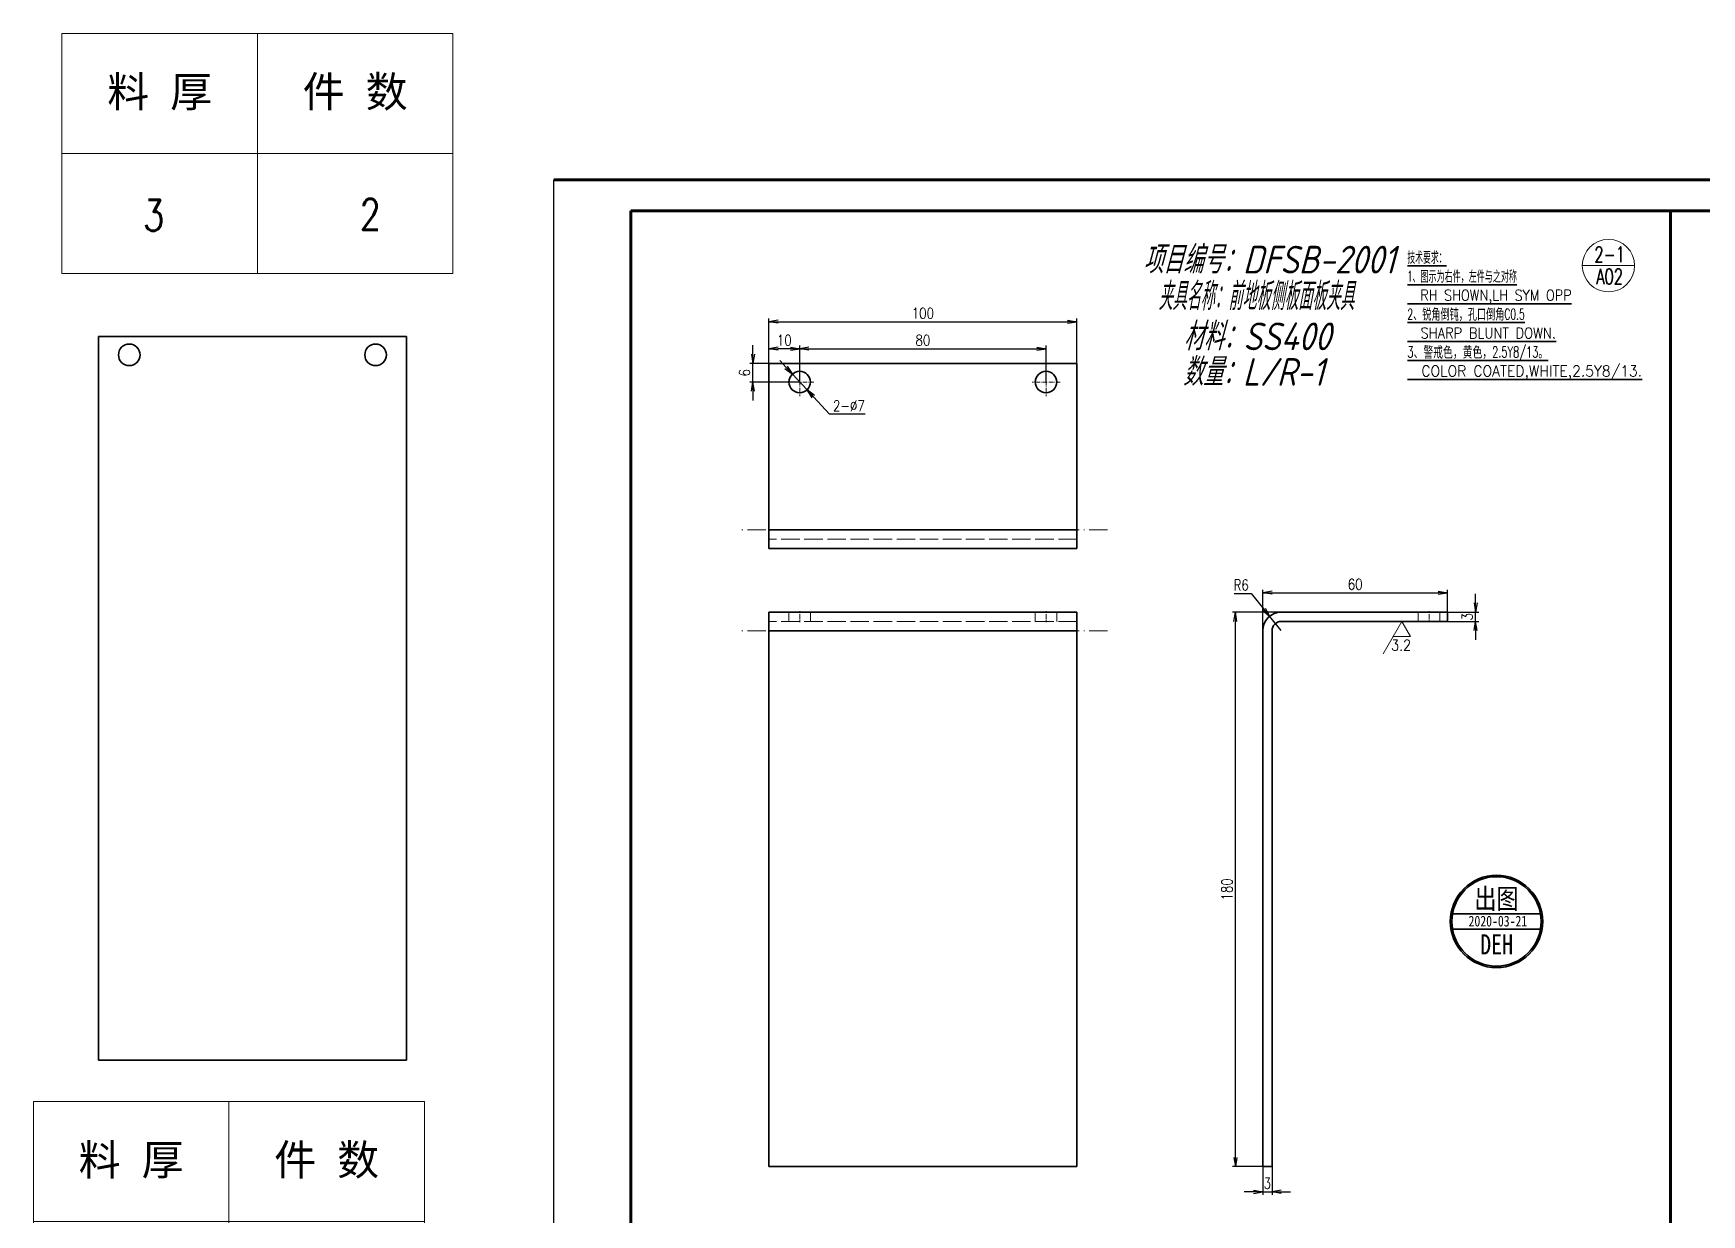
# Model space of a CAD drawing. Header units: millimetres. Extents: x 1333 to 104182, y -62926 to -5704.
# Drawn here: x 46903 to 47445, y -62658 to -62274 of the extents above; entities that cross this region are included whole.
import ezdxf
from ezdxf.enums import TextEntityAlignment as Align

# ---------------------------------------------------------------- set-up
doc = ezdxf.new("R2010")
doc.units = ezdxf.units.MM
doc.header["$LTSCALE"] = 0.5
doc.linetypes.add('DASHDOT', pattern=[18.5, 12, -3, 0.5, -3])
doc.linetypes.add('DASHED', pattern=[15, 12, -3])
for name, color, linetype in [('08', 1, 'Continuous'), ('11', 3, 'Continuous'), ('7标注层', 4, 'Continuous')]:
    doc.layers.add(name, color=color, linetype=linetype)
for name, color, linetype, lineweight in [('TEXT', 1, 'Continuous', 35), ('印章专用-出图', 1, 'Continuous', 80), ('材质&数量层', 1, 'Continuous', 9), ('标注线', 3, 'Continuous', 18)]:
    doc.layers.add(name, color=color, linetype=linetype, lineweight=lineweight)
doc.styles.add('DIM', font='romans.shx', dxfattribs={"width": 0.8, "bigfont": 'bigfont.shx'})
doc.styles.add('GB', font='gbeitc.shx', dxfattribs={"bigfont": 'gbcbig.shx'})
doc.styles.add('KAI', font='simplex.shx', dxfattribs={"width": 0.8, "bigfont": 'extfont.shx'})
doc.styles.get("Standard").update_dxf_attribs({"font": 'simplex.shx'})
doc.styles.add('国标', font='simfang.ttf', dxfattribs={"width": 0.8})
doc.dimstyles.new('KAI-1', dxfattribs={"dimtxt": 3.5, "dimasz": 3, "dimexe": 1, "dimexo": 0, "dimgap": 1, "dimtad": 1, "dimtoh": 1, "dimdsep": 46, "dimtxsty": 'KAI', "dimblk1": 'OPEN', "dimblk2": 'OPEN', "dimsah": 1, "dimcen": 0, "dimclrd": 7, "dimclre": 7, "dimclrt": 140, "dimaunit": 1, "dimazin": 2, "dimtfac": 0.7, "dimtix": 1, "dimtmove": 0, "dimatfit": 3, "dimldrblk": 'OPEN', "dimfxl": 0, "dimtvp": 1, "dimtolj": 2, "dimarcsym": 0})

# ---------------------------------------------------------------- blocks, each defined once
blk = doc.blocks.new('_Open')
at = {"color": 0, "linetype": 'ByBlock', "lineweight": -2}
for p, q in [((-1, 0.17), (0, 0)), ((-1, -0.17), (0, 0)), ((0, 0), (-1, 0))]:
    blk.add_line(p, q, dxfattribs=at)
blk = doc.blocks.new('*D12')
at = {"layer": '7标注层', "color": 7, "lineweight": -2, "transparency": 16777216}
for p, q in [((47371.9, -62458.91), (47371.9, -62455.91)), ((47362.78, -62461.91), (47372.9, -62461.91)), ((47362.78, -62464.91), (47372.9, -62464.91)), ((47371.9, -62464.91), (47371.9, -62461.91)), ((47371.9, -62467.91), (47371.9, -62470.91))]:
    blk.add_line(p, q, dxfattribs=at)
at = {"layer": 'Defpoints', "color": 0, "transparency": 16777216}
for p in [(47362.78, -62461.91), (47362.78, -62464.91), (47371.9, -62461.91)]:
    blk.add_point(p, dxfattribs=at)
at = {"layer": '7标注层', "color": 7, "lineweight": -2, "transparency": 16777216, "xscale": 3, "yscale": 3, "zscale": 3}
for p, rotation in [((47371.9, -62461.91), 270), ((47371.9, -62464.91), 90)]:
    blk.add_blockref('_Open', p, dxfattribs=dict(at, rotation=rotation))
at = {"layer": '7标注层', "color": 140, "transparency": 16777216, "insert": (47369.15, -62463.41), "char_height": 3.5, "attachment_point": 5, "rotation": 90, "style": 'KAI'}
blk.add_mtext('\\A2;3', dxfattribs=at)
blk = doc.blocks.new('*D13')
at = {"layer": '7标注层', "color": 7, "lineweight": -2, "transparency": 16777216}
for p, q in [((47302.78, -62641.91), (47302.78, -62651.09)), ((47305.78, -62641.91), (47305.78, -62651.09)), ((47299.78, -62650.09), (47296.78, -62650.09)), ((47302.78, -62650.09), (47305.78, -62650.09)), ((47308.78, -62650.09), (47311.78, -62650.09))]:
    blk.add_line(p, q, dxfattribs=at)
at = {"layer": 'Defpoints', "color": 0, "transparency": 16777216}
for p in [(47302.78, -62641.91), (47305.78, -62641.91), (47305.78, -62650.09)]:
    blk.add_point(p, dxfattribs=at)
at = {"layer": '7标注层', "color": 7, "lineweight": -2, "transparency": 16777216, "xscale": 3, "yscale": 3, "zscale": 3}
blk.add_blockref('_Open', (47302.78, -62650.09), dxfattribs=at)
at = {"layer": '7标注层', "color": 7, "lineweight": -2, "transparency": 16777216, "xscale": 3, "yscale": 3, "zscale": 3, "rotation": 180}
blk.add_blockref('_Open', (47305.78, -62650.09), dxfattribs=at)
at = {"layer": '7标注层', "color": 140, "transparency": 16777216, "insert": (47304.28, -62647.34), "char_height": 3.5, "attachment_point": 5, "style": 'KAI'}
blk.add_mtext('\\A2;3', dxfattribs=at)
blk = doc.blocks.new('*D14')
at = {"layer": '7标注层', "color": 7, "lineweight": -2, "transparency": 16777216}
for p, q in [((47308.78, -62461.91), (47292.89, -62461.91)), ((47293.89, -62638.91), (47293.89, -62464.91)), ((47302.78, -62641.91), (47292.89, -62641.91))]:
    blk.add_line(p, q, dxfattribs=at)
at = {"layer": 'Defpoints', "color": 0, "transparency": 16777216}
for p in [(47293.89, -62461.91), (47308.78, -62461.91), (47302.78, -62641.91)]:
    blk.add_point(p, dxfattribs=at)
at = {"layer": '7标注层', "color": 7, "lineweight": -2, "transparency": 16777216, "xscale": 3, "yscale": 3, "zscale": 3}
for p, rotation in [((47293.89, -62461.91), 90), ((47293.89, -62641.91), 270)]:
    blk.add_blockref('_Open', p, dxfattribs=dict(at, rotation=rotation))
at = {"layer": '7标注层', "color": 140, "transparency": 16777216, "insert": (47291.14, -62551.91), "char_height": 3.5, "attachment_point": 5, "rotation": 90, "style": 'KAI'}
blk.add_mtext('\\A2;180', dxfattribs=at)
blk = doc.blocks.new('*D15')
at = {"layer": '7标注层', "color": 7, "lineweight": -2, "transparency": 16777216}
for p, q in [((47302.78, -62467.91), (47302.78, -62454.6)), ((47362.78, -62461.91), (47362.78, -62454.6)), ((47305.78, -62455.6), (47359.78, -62455.6))]:
    blk.add_line(p, q, dxfattribs=at)
at = {"layer": 'Defpoints', "color": 0, "transparency": 16777216}
for p in [(47362.78, -62455.6), (47362.78, -62461.91), (47302.78, -62467.91)]:
    blk.add_point(p, dxfattribs=at)
at = {"layer": '7标注层', "color": 7, "lineweight": -2, "transparency": 16777216, "xscale": 3, "yscale": 3, "zscale": 3, "rotation": 180}
blk.add_blockref('_Open', (47302.78, -62455.6), dxfattribs=at)
at = {"layer": '7标注层', "color": 7, "lineweight": -2, "transparency": 16777216, "xscale": 3, "yscale": 3, "zscale": 3}
blk.add_blockref('_Open', (47362.78, -62455.6), dxfattribs=at)
at = {"layer": '7标注层', "color": 140, "transparency": 16777216, "insert": (47332.78, -62452.85), "char_height": 3.5, "attachment_point": 5, "style": 'KAI'}
blk.add_mtext('\\A2;60', dxfattribs=at)
blk = doc.blocks.new('*D16')
at = {"layer": '7标注层', "color": 7, "lineweight": -2, "transparency": 16777216}
for p, q in [((47293.5, -62455.84), (47299.04, -62455.84)), ((47299.04, -62455.84), (47303.13, -62460.91)), ((47308.78, -62467.91), (47305.01, -62463.24))]:
    blk.add_line(p, q, dxfattribs=at)
at = {"layer": 'Defpoints', "color": 0, "transparency": 16777216}
for p in [(47305.01, -62463.24), (47308.78, -62467.91)]:
    blk.add_point(p, dxfattribs=at)
at = {"layer": '7标注层', "color": 7, "lineweight": -2, "transparency": 16777216, "xscale": 3, "yscale": 3, "zscale": 3, "rotation": 308.8976524112829}
blk.add_blockref('_Open', (47305.01, -62463.24), dxfattribs=at)
at = {"layer": '7标注层', "color": 140, "transparency": 16777216, "insert": (47295.77, -62453.09), "char_height": 3.5, "attachment_point": 5, "style": 'KAI'}
blk.add_mtext('\\A2;R6', dxfattribs=at)
blk = doc.blocks.new('*D17')
at = {"layer": '7标注层', "color": 7, "lineweight": -2, "transparency": 16777216}
for p, q in [((47142.38, -62381.19), (47142.38, -62366.61)), ((47145.38, -62367.61), (47239.38, -62367.61)), ((47242.38, -62381.19), (47242.38, -62366.61))]:
    blk.add_line(p, q, dxfattribs=at)
at = {"layer": 'Defpoints', "color": 0, "transparency": 16777216}
for p in [(47242.38, -62367.61), (47142.38, -62381.19), (47242.38, -62381.19)]:
    blk.add_point(p, dxfattribs=at)
at = {"layer": '7标注层', "color": 7, "lineweight": -2, "transparency": 16777216, "xscale": 3, "yscale": 3, "zscale": 3, "rotation": 180}
blk.add_blockref('_Open', (47142.38, -62367.61), dxfattribs=at)
at = {"layer": '7标注层', "color": 7, "lineweight": -2, "transparency": 16777216, "xscale": 3, "yscale": 3, "zscale": 3}
blk.add_blockref('_Open', (47242.38, -62367.61), dxfattribs=at)
at = {"layer": '7标注层', "color": 140, "transparency": 16777216, "insert": (47192.38, -62364.86), "char_height": 3.5, "attachment_point": 5, "style": 'KAI'}
blk.add_mtext('\\A2;100', dxfattribs=at)
blk = doc.blocks.new('*D18')
at = {"layer": '7标注层', "color": 7, "lineweight": -2, "transparency": 16777216}
for p, q in [((47142.38, -62381.19), (47142.38, -62375.38)), ((47149.38, -62376.38), (47145.38, -62376.38)), ((47152.38, -62387.2), (47152.38, -62375.38))]:
    blk.add_line(p, q, dxfattribs=at)
at = {"layer": 'Defpoints', "color": 0, "transparency": 16777216}
for p in [(47142.38, -62376.38), (47142.38, -62381.19), (47152.38, -62387.2)]:
    blk.add_point(p, dxfattribs=at)
at = {"layer": '7标注层', "color": 7, "lineweight": -2, "transparency": 16777216, "xscale": 3, "yscale": 3, "zscale": 3, "rotation": 180}
blk.add_blockref('_Open', (47142.38, -62376.38), dxfattribs=at)
at = {"layer": '7标注层', "color": 7, "lineweight": -2, "transparency": 16777216, "xscale": 3, "yscale": 3, "zscale": 3}
blk.add_blockref('_Open', (47152.38, -62376.38), dxfattribs=at)
at = {"layer": '7标注层', "color": 140, "transparency": 16777216, "insert": (47147.38, -62373.63), "char_height": 3.5, "attachment_point": 5, "style": 'KAI'}
blk.add_mtext('\\A2;10', dxfattribs=at)
blk = doc.blocks.new('*D19')
at = {"layer": '7标注层', "color": 7, "lineweight": -2, "transparency": 16777216}
for p, q in [((47137.21, -62378.19), (47137.21, -62375.19)), ((47142.38, -62381.19), (47136.21, -62381.19)), ((47137.21, -62387.2), (47137.21, -62381.19)), ((47152.38, -62387.2), (47136.21, -62387.2)), ((47137.21, -62390.2), (47137.21, -62393.2))]:
    blk.add_line(p, q, dxfattribs=at)
at = {"layer": 'Defpoints', "color": 0, "transparency": 16777216}
for p in [(47137.21, -62381.19), (47142.38, -62381.19), (47152.38, -62387.2)]:
    blk.add_point(p, dxfattribs=at)
at = {"layer": '7标注层', "color": 7, "lineweight": -2, "transparency": 16777216, "xscale": 3, "yscale": 3, "zscale": 3}
for p, rotation in [((47137.21, -62381.19), 270), ((47137.21, -62387.2), 90)]:
    blk.add_blockref('_Open', p, dxfattribs=dict(at, rotation=rotation))
at = {"layer": '7标注层', "color": 140, "transparency": 16777216, "insert": (47134.46, -62384.19), "char_height": 3.5, "attachment_point": 5, "rotation": 90, "style": 'KAI'}
blk.add_mtext('\\A2;6', dxfattribs=at)
blk = doc.blocks.new('*D20')
at = {"layer": '7标注层', "color": 7, "lineweight": -2, "transparency": 16777216}
for p, q in [((47152.38, -62387.2), (47152.38, -62375.38)), ((47155.38, -62376.38), (47229.38, -62376.38)), ((47232.38, -62387.2), (47232.38, -62375.38))]:
    blk.add_line(p, q, dxfattribs=at)
at = {"layer": 'Defpoints', "color": 0, "transparency": 16777216}
for p in [(47232.38, -62376.38), (47152.38, -62387.2), (47232.38, -62387.2)]:
    blk.add_point(p, dxfattribs=at)
at = {"layer": '7标注层', "color": 7, "lineweight": -2, "transparency": 16777216, "xscale": 3, "yscale": 3, "zscale": 3, "rotation": 180}
blk.add_blockref('_Open', (47152.38, -62376.38), dxfattribs=at)
at = {"layer": '7标注层', "color": 7, "lineweight": -2, "transparency": 16777216, "xscale": 3, "yscale": 3, "zscale": 3}
blk.add_blockref('_Open', (47232.38, -62376.38), dxfattribs=at)
at = {"layer": '7标注层', "color": 140, "transparency": 16777216, "insert": (47192.38, -62373.63), "char_height": 3.5, "attachment_point": 5, "style": 'KAI'}
blk.add_mtext('\\A2;80', dxfattribs=at)
blk = doc.blocks.new('*D21')
at = {"layer": '7标注层', "color": 7, "lineweight": -2, "transparency": 16777216}
for p, q in [((47147.96, -62382.43), (47145.92, -62380.23)), ((47150, -62384.63), (47154.76, -62389.76)), ((47162.09, -62397.65), (47156.81, -62391.96)), ((47173.62, -62397.65), (47162.09, -62397.65))]:
    blk.add_line(p, q, dxfattribs=at)
at = {"layer": 'Defpoints', "color": 0, "transparency": 16777216}
for p in [(47150, -62384.63), (47154.76, -62389.76)]:
    blk.add_point(p, dxfattribs=at)
at = {"layer": '7标注层', "color": 7, "lineweight": -2, "transparency": 16777216, "xscale": 3, "yscale": 3, "zscale": 3}
for p, rotation in [((47150, -62384.63), 312.8819217908057), ((47154.76, -62389.76), 132.8819217908058)]:
    blk.add_blockref('_Open', p, dxfattribs=dict(at, rotation=rotation))
at = {"layer": '7标注层', "color": 140, "transparency": 16777216, "insert": (47168.36, -62394.9), "char_height": 3.5, "attachment_point": 5, "style": 'KAI'}
blk.add_mtext('\\A2;2-%%c7', dxfattribs=at)
blk = doc.blocks.new('ccd2')
at = {"color": 3, "lineweight": 13, "ltscale": 0.303109}
blk.add_line((53697.91, -20368.76), (53691.85, -20379.26), dxfattribs=at)
at = {"color": 3, "lineweight": 13, "ltscale": 0.141451}
for p, q in [((53697.91, -20368.76), (53700.74, -20373.66)), ((53700.74, -20373.66), (53695.08, -20373.66))]:
    blk.add_line(p, q, dxfattribs=at)
blk = doc.blocks.new('出图章')
at = {"layer": '印章专用-出图'}
h = blk.add_hatch(color=256, dxfattribs=at)
h.paths.add_polyline_path([(-15, 0, 1), (15, 0, 1)])
h.paths.add_polyline_path([(14.5, 0, -1), (-14.5, 0, -1)], flags=16)
h.paths.add_polyline_path([(-7.31, -12.35), (7.41, -12.35), (7.41, -2.73), (-7.31, -2.73)], flags=8)
at = {"layer": '印章专用-出图', "lineweight": 35}
for p, q in [((-14.28, 2.5), (14.28, 2.5)), ((-14.28, -2.5), (14.28, -2.5))]:
    blk.add_line(p, q, dxfattribs=at)
for radius in [15, 14.5]:
    blk.add_circle((0, 0), radius, dxfattribs=at)
at = {"layer": '印章专用-出图', "color": 4, "style": '国标', "width": 0.8}
blk.add_text('DEH', height=6.562, dxfattribs=at).set_placement((0.05, -10.74), align=Align.CENTER)
at = {"layer": '印章专用-出图', "color": 3, "style": '国标', "width": 0.8}
blk.add_attdef('出图', text='', height=6.6, dxfattribs=at).set_placement((0, 7.35), align=Align.MIDDLE_CENTER)
at = {"layer": '印章专用-出图', "color": 2, "style": '国标', "width": 0.8}
blk.add_attdef('XXXX.XX.XX', text='', height=3.5, dxfattribs=at).set_placement((0.45, 0.1), align=Align.MIDDLE_CENTER)
blk = doc.blocks.new('YZ-CT')
at = {"layer": '印章专用-出图'}
blk.add_blockref('出图章', (0.63, 0), dxfattribs=at).add_auto_attribs({'出图': '出图', 'XXXX.XX.XX': '2020-03-21'})
blk = doc.blocks.new('*T160')
at = {"color": 0, "linetype": 'ByBlock', "lineweight": -2, "transparency": 16777216}
for p, q in [((0, 0), (127, 0)), ((0, 0), (0, -78)), ((63.5, 0), (63.5, -78)), ((127, 0), (127, -78)), ((0, -39), (127, -39)), ((0, -78), (127, -78))]:
    blk.add_line(p, q, dxfattribs=at)
at = {"color": 0, "transparency": 16777216, "char_height": 10, "width": 60.5, "attachment_point": 5}
for s, insert in [('{\\fSimSun|b0|i0|c134|p2;料 厚}', (31.75, -19.5)), ('{\\fSimSun|b0|i0|c134|p2;件 数}', (95.25, -19.5))]:
    blk.add_mtext(s, dxfattribs=dict(at, insert=insert))
blk = doc.blocks.new('拆图参数')
blk.add_blockref('*T160', (-63.5, 78))
at = {"style": 'DIM', "width": 0.8}
blk.add_attdef('6', text='', height=10, dxfattribs=at).set_placement((-37.13, 18.91), align=Align.MIDDLE_LEFT)
blk.add_attdef('1', text='', height=10, dxfattribs=at).set_placement((36.65, 19.27), align=Align.MIDDLE_CENTER)

msp = doc.modelspace()

# ---------------------------------------------------------------- linework, layer by layer
at = {"color": 7, "lineweight": 70}
for p, q in [((47072.514, -62321.561), (47913.514, -62321.561)), ((47097.514, -62905.561), (47097.514, -62331.561)), ((47097.514, -62331.561), (47903.514, -62331.561)), ((47435.206, -62331.561), (47435.206, -62905.561))]:
    msp.add_line(p, q, dxfattribs=at)
at = {"color": 3, "lineweight": 35, "ltscale": 0.31754}
msp.add_line((47349.747, -62349.439), (47362.449, -62349.439), dxfattribs=at)
at = {"color": 3, "lineweight": 35}
for p, q in [((47349.747, -62355.593), (47385.312, -62355.593)), ((47349.747, -62361.746), (47403.094, -62361.746)), ((47349.747, -62367.899), (47387.852, -62367.899)), ((47349.747, -62374.052), (47398.013, -62374.052)), ((47349.747, -62380.206), (47395.473, -62380.206)), ((47349.747, -62386.359), (47425.957, -62386.359))]:
    msp.add_line(p, q, dxfattribs=at)
at = {"lineweight": 35}
for p, q in [((47024.633, -62372.372), (46924.633, -62372.372)), ((46924.633, -62372.372), (46924.633, -62607.372)), ((47024.633, -62372.372), (47024.633, -62607.372)), ((47242.382, -62381.195), (47142.382, -62381.195)), ((47142.382, -62381.195), (47142.382, -62435.195)), ((47242.382, -62381.195), (47242.382, -62435.195)), ((47242.382, -62435.195), (47142.382, -62435.195)), ((47242.382, -62441.195), (47142.382, -62441.195)), ((47242.382, -62461.914), (47142.382, -62461.914)), ((47362.778, -62461.914), (47308.778, -62461.914)), ((47308.778, -62464.914), (47362.778, -62464.914)), ((47142.382, -62467.914), (47142.382, -62641.914)), ((47242.382, -62467.914), (47142.382, -62467.914)), ((47242.382, -62467.914), (47242.382, -62641.915)), ((47302.778, -62467.914), (47302.778, -62641.915)), ((47305.778, -62641.915), (47305.778, -62467.914)), ((47024.633, -62607.372), (46924.633, -62607.372)), ((47242.382, -62641.915), (47142.382, -62641.914))]:
    msp.add_line(p, q, dxfattribs=at)
at = {"color": 1, "linetype": 'DASHDOT', "lineweight": 5, "ltscale": 0.227499}
for p, q in [((47152.382, -62382.645), (47152.382, -62391.745)), ((47232.382, -62382.645), (47232.382, -62391.745))]:
    msp.add_line(p, q, dxfattribs=at)
at = {"color": 1, "linetype": 'DASHDOT', "lineweight": 5, "ltscale": 0.227496}
for p, q in [((47156.932, -62387.195), (47147.832, -62387.195)), ((47236.932, -62387.195), (47227.832, -62387.195))]:
    msp.add_line(p, q, dxfattribs=at)
at = {"color": 1, "linetype": 'DASHDOT', "lineweight": 5}
for p, q in [((47252.382, -62435.195), (47132.381, -62435.195)), ((47252.382, -62467.914), (47132.381, -62467.914))]:
    msp.add_line(p, q, dxfattribs=at)
at = {"color": 2, "linetype": 'DASHED', "lineweight": 5}
for p, q in [((47242.382, -62435.195), (47142.382, -62435.195)), ((47242.382, -62438.195), (47142.382, -62438.195)), ((47242.382, -62464.914), (47142.382, -62464.914)), ((47242.382, -62467.914), (47142.382, -62467.914))]:
    msp.add_line(p, q, dxfattribs=at)
at = {"lineweight": 35, "ltscale": 0.15}
for p, q in [((47142.382, -62435.195), (47142.382, -62441.195)), ((47242.382, -62435.195), (47242.382, -62441.195)), ((47142.382, -62461.914), (47142.382, -62467.914)), ((47242.382, -62461.914), (47242.382, -62467.914))]:
    msp.add_line(p, q, dxfattribs=at)
at = {"color": 2, "linetype": 'DASHED', "lineweight": 5, "ltscale": 0.075}
for p, q in [((47148.882, -62461.914), (47148.882, -62464.914)), ((47155.882, -62461.914), (47155.882, -62464.914)), ((47228.882, -62461.914), (47228.882, -62464.914)), ((47235.882, -62461.914), (47235.882, -62464.914)), ((47353.278, -62461.914), (47353.278, -62464.914)), ((47353.278, -62461.914), (47353.278, -62464.914)), ((47360.278, -62461.914), (47360.278, -62464.914)), ((47360.278, -62461.914), (47360.278, -62464.914))]:
    msp.add_line(p, q, dxfattribs=at)
at = {"color": 1, "linetype": 'DASHDOT', "lineweight": 5, "ltscale": 0.090015}
msp.add_line((47152.382, -62461.614), (47152.382, -62465.215), dxfattribs=at)
at = {"color": 1, "linetype": 'DASHDOT', "lineweight": 5, "ltscale": 0.090018}
for p, q in [((47232.382, -62461.614), (47232.382, -62465.215)), ((47356.778, -62461.614), (47356.778, -62465.215))]:
    msp.add_line(p, q, dxfattribs=at)
at = {"lineweight": 35, "ltscale": 0.075}
for p, q in [((47362.778, -62464.914), (47362.778, -62461.914)), ((47302.778, -62641.915), (47305.778, -62641.915))]:
    msp.add_line(p, q, dxfattribs=at)
at = {"color": 3}
msp.add_lwpolyline([(47072.514, -62321.561), (47913.514, -62321.561), (47913.514, -62915.561), (47072.514, -62915.561)], close=True, dxfattribs=at)
at = {"lineweight": 35}
for centre in [(46934.633, -62378.372), (47014.633, -62378.372), (47152.382, -62387.195), (47232.382, -62387.195)]:
    msp.add_circle(centre, 3.5, dxfattribs=at)
for radius in [6, 3]:
    msp.add_arc((47308.778, -62467.914), radius, 90, 179.99999, dxfattribs=at)
at = {"layer": '11', "lineweight": 9}
msp.add_line((47406.555, -62349.395), (47423.555, -62349.395), dxfattribs=at)
at = {"layer": '11'}
msp.add_lwpolyline([(47072.514, -62321.561), (47913.514, -62321.561), (47913.514, -62915.561), (47072.514, -62915.561)], close=True, dxfattribs=at)
at = {"layer": '11', "lineweight": 9}
msp.add_circle((47415.055, -62349.395), 8.5, dxfattribs=at)

# ---------------------------------------------------------------- block references
at = {"layer": '08', "color": 3}
msp.add_blockref('ccd2', (-6350.015, -42096.156), dxfattribs=at)
at = {"layer": '印章专用-出图'}
msp.add_blockref('YZ-CT', (47378.052, -62562.305), dxfattribs=at)
at = {"layer": '标注线'}
for p, values in [((46976.264, -62351.992), {'1': '2', '6': '3'}), ((46966.991, -62698.76), {'1': '2', '6': '6'})]:
    msp.add_blockref('拆图参数', p, dxfattribs=at).add_auto_attribs(values)

# ---------------------------------------------------------------- texts
at = {"color": 3, "lineweight": 13}
for s, width, p, p2 in [('技术要求：', 0.918189, (47349.747, -62348.439), (47362.449, -62348.439)), ('1、图示为右件，左件与之对称', 0.878136, (47349.747, -62354.593), (47385.312, -62354.593)), ('  RH SHOWN,LH SYM OPP', 0.765743, (47349.747, -62360.746), (47403.094, -62360.746)), ('2、锐角倒钝，孔口倒角C0.5', 0.862751, (47349.747, -62366.899), (47387.852, -62366.899)), ('  SHARP BLUNT DOWN.', 0.776399, (47349.747, -62373.052), (47398.013, -62373.052)), ('3、警戒色，黄色，2.5Y8/13。', 0.849396, (47349.747, -62379.206), (47395.473, -62379.206)), ('  COLOR COATED,WHITE,2.5Y8/13.', 0.840548, (47349.747, -62385.359), (47425.957, -62385.359))]:
    msp.add_text(s, height=3.5, dxfattribs=dict(at, width=width)).set_placement(p, p2, align=Align.FIT)
at = {"color": 3, "lineweight": 13, "width": 0.880907}
msp.add_text('3.2', height=3.5, rotation=0.00001, dxfattribs=at).set_placement((47344.465, -62474.364), (47350.925, -62474.364), align=Align.FIT)
at = {"layer": 'TEXT', "linetype": 'Continuous', "lineweight": 9, "width": 0.7}
for s, p in [('2-1', (47415.417, -62348.247)), ('A02', (47415.417, -62355.454))]:
    msp.add_text(s, height=5, dxfattribs=at).set_placement(p, align=Align.CENTER)
at = {"layer": '材质&数量层', "style": 'GB'}
for s, p in [('项目编号：DFSB-2001', (47304.834, -62346.951)), ('材料：SS400', (47300.936, -62371.891)), ('数量：L/R-1', (47299.751, -62383.446))]:
    msp.add_text(s, height=9, dxfattribs=at).set_placement(p, align=Align.MIDDLE)
at = {"layer": '材质&数量层', "style": 'GB', "width": 0.7}
msp.add_text('夹具名称：前地板侧板面板夹具', height=9, dxfattribs=at).set_placement((47300.601, -62358.863), align=Align.MIDDLE)

# ---------------------------------------------------------------- dimensions: what is measured, and where the dimension line sits
at = {"layer": '7标注层', "color": 3}
for base, p1, p2, picture, middle in [((47242.382, -62367.608), (47142.382, -62381.195), (47242.382, -62381.195), '*D17', (47192.382, -62364.858)), ((47142.382, -62376.381), (47152.382, -62387.195), (47142.382, -62381.195), '*D18', (47147.382, -62373.631)), ((47232.382, -62376.381), (47152.382, -62387.195), (47232.382, -62387.195), '*D20', (47192.382, -62373.631)), ((47362.778, -62455.6), (47302.778, -62467.914), (47362.778, -62461.914), '*D15', (47332.778, -62452.85)), ((47305.778, -62650.086), (47302.778, -62641.915), (47305.778, -62641.915), '*D13', (47304.278, -62647.336))]:
    dim = msp.add_linear_dim(base=base, p1=p1, p2=p2, dimstyle='KAI-1', dxfattribs=at)
    dim.commit()
    dim.dimension.update_dxf_attribs({"geometry": picture, "text_midpoint": middle})
for base, p1, p2, picture, middle in [((47137.208, -62381.195), (47152.382, -62387.195), (47142.382, -62381.195), '*D19', (47134.458, -62384.195)), ((47371.902, -62461.914), (47362.778, -62464.914), (47362.778, -62461.914), '*D12', (47369.152, -62463.414)), ((47293.887, -62461.914), (47302.778, -62641.915), (47308.778, -62461.914), '*D14', (47291.137, -62551.914))]:
    dim = msp.add_linear_dim(base=base, p1=p1, p2=p2, angle=90, dimstyle='KAI-1', dxfattribs=at)
    dim.commit()
    dim.dimension.update_dxf_attribs({"geometry": picture, "text_midpoint": middle})
dim = msp.add_diameter_dim_2p(p1=(47150, -62384.63), p2=(47154.764, -62389.76), dimstyle='KAI-1', override={"dimpost": '2-%%c<>'}, dxfattribs=at)
dim.commit()
dim.dimension.update_dxf_attribs({"geometry": '*D21', "text_midpoint": (47168.357, -62397.649), "dimtype": 163})
dim = msp.add_radius_dim(center=(47308.778, -62467.914), mpoint=(47305.01, -62463.245), dimstyle='KAI-1', dxfattribs=at)
dim.commit()
dim.dimension.update_dxf_attribs({"geometry": '*D16', "text_midpoint": (47295.77, -62455.842), "dimtype": 164})

doc.saveas('drawing.dxf')
